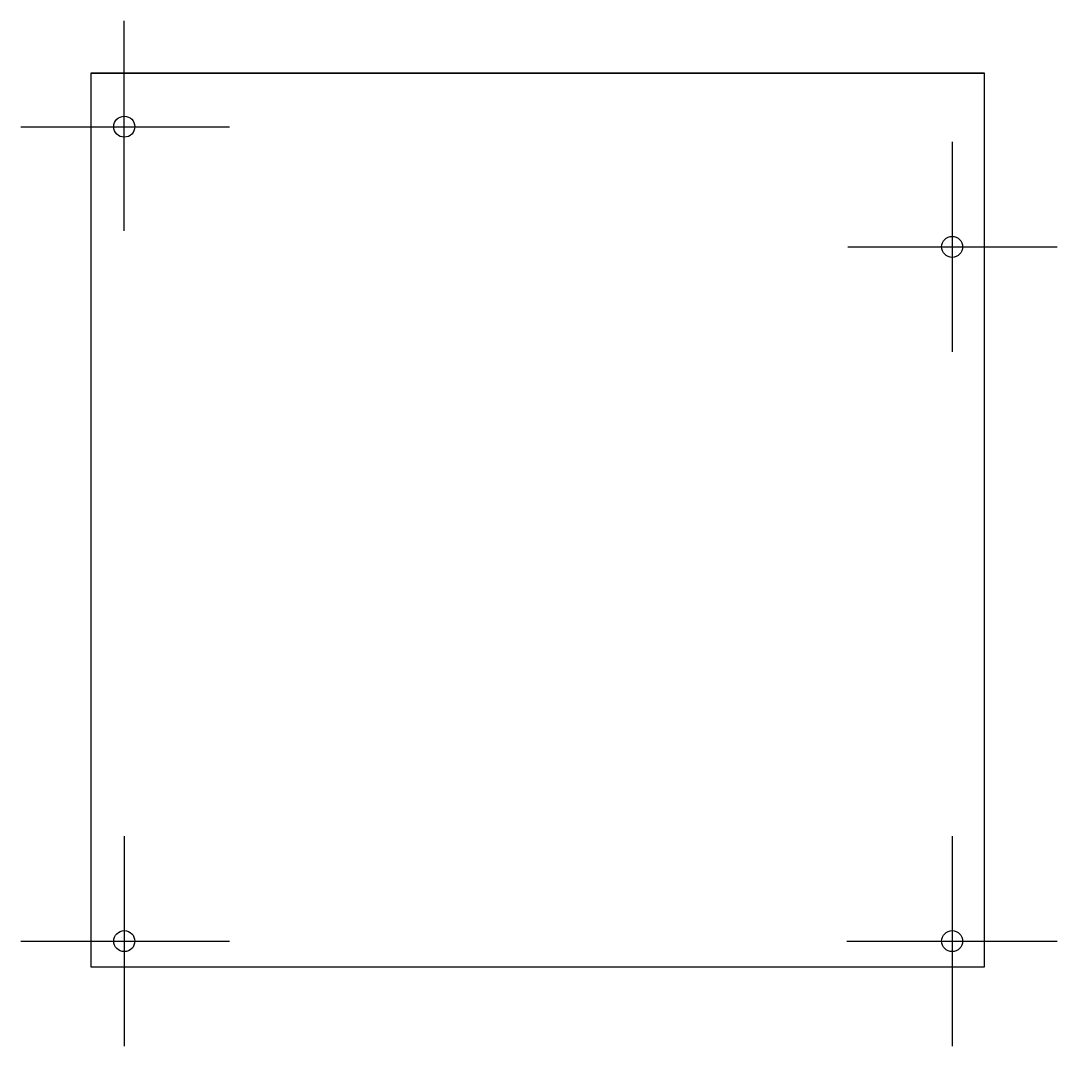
# Model space of a CAD drawing. Header units: millimetres. Extents: x -99 to 99, y -96 to 99.
import ezdxf

# ---------------------------------------------------------------- set-up
doc = ezdxf.new("R2010")
doc.units = ezdxf.units.MM
doc.layers.get('0').update_dxf_attribs({"lineweight": 25})

msp = doc.modelspace()

# ---------------------------------------------------------------- linework, layer by layer
for p, q in [((-78.89, 59), (-78.89, 99)), ((84.76, 89), (-85.24, 89)), ((-85.24, 89), (-85.24, -81)), ((-85.24, 89), (84.76, 89)), ((84.76, 89), (-85.24, 89)), ((-85.24, 89), (-85.24, 89)), ((84.76, -81), (84.76, 89)), ((84.76, 89), (84.76, 89)), ((-98.59, 78.84), (-58.89, 78.84)), ((78.59, 75.98), (78.59, 35.98)), ((58.74, 55.98), (98.59, 55.98)), ((-78.89, -56.1), (-78.89, -96.1)), ((78.59, -56.1), (78.59, -96.1)), ((-98.59, -76.1), (-58.89, -76.1)), ((58.59, -76.1), (98.59, -76.1)), ((-85.24, -81), (84.76, -81))]:
    msp.add_line(p, q)
for centre in [(-78.89, 78.84), (78.59, 55.98), (-78.89, -76.1), (78.59, -76.1)]:
    msp.add_circle(centre, 2)

doc.saveas('drawing.dxf')
